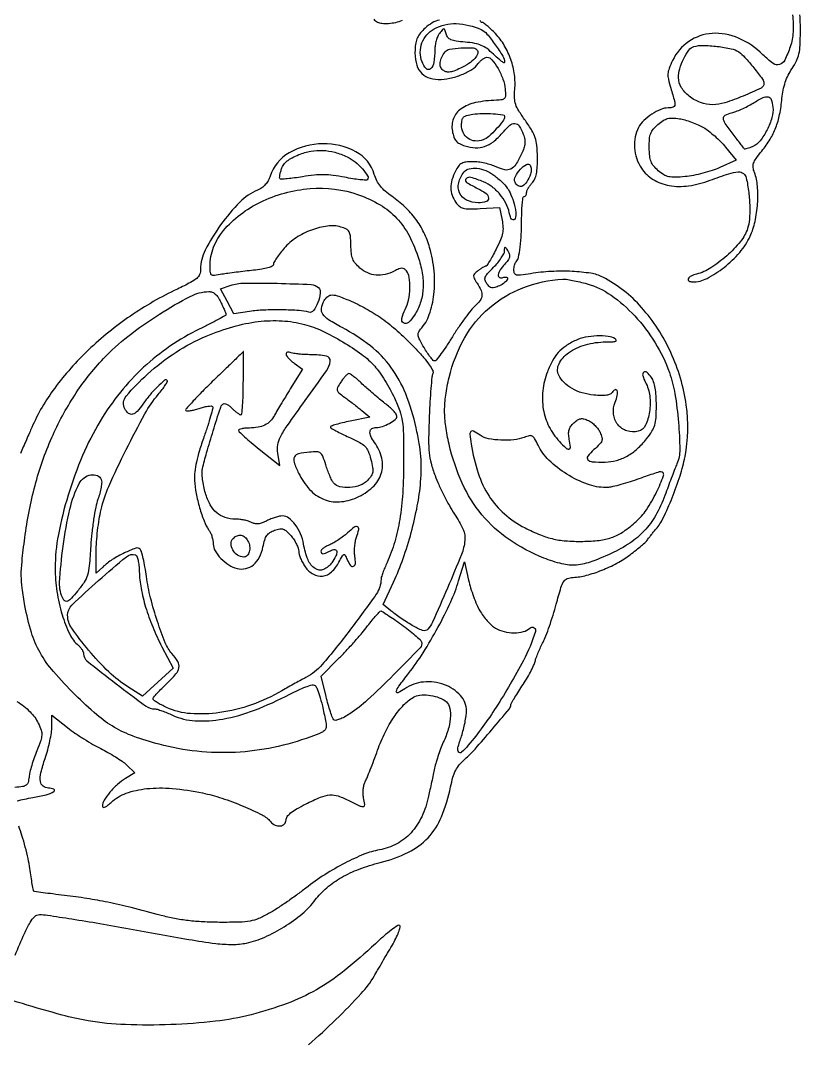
# Model space of a CAD drawing. Extents: x 0 to 820, y 0 to 850.
# Drawn here: x 539.1 to 785.5, y 300.9 to 624.6 of the extents above; entities that cross this region are included whole.
import ezdxf

# ---------------------------------------------------------------- set-up
doc = ezdxf.new("R2010")
doc.units = 0

msp = doc.modelspace()

# ---------------------------------------------------------------- linework, layer by layer
for points in [[(671.430085, 624.777638, 0.075272), (669.198249, 623.882253, 0.049929), (666.966916, 622.25, 0.034254), (665.447287, 620.68589, 0.06592), (664.504764, 619.218147, 0.065961), (663.977077, 617.556299, 0.034337), (663.744239, 615.390243, 0.059819), (664.073955, 611.3316, 0.115758), (665.427097, 608.389262, 0.133967), (667.784826, 606.623129, 0.09442), (671.055172, 606, 0.051109), (674.752709, 606.378943, 0.043261), (678.518876, 607.505794, 0.045444), (681.739009, 609.133496, 0.100572), (683.726507, 611.019922, -0.041896), (684.357848, 611.777505, -0.04203), (685.106016, 612.418352, -0.045444), (685.854434, 612.860341, -0.111111), (686.475144, 613, -0.226054), (688.063631, 612.243159, -0.040786), (689.962792, 609.467171, -0.042488), (691.537723, 606.065028, -0.067034), (692.222196, 602.926954, -0.020408), (692.304301, 600.879421, -0.16639), (692.00465, 600.005988, -0.194073), (691.257422, 599.571014, -0.029393), (689.5, 599.421245, 0.043816), (682.862999, 598.662531, 0.102554), (678.29507, 596.699987, 0.14953), (675.898185, 593.635449, 0.138969), (675.536341, 589.657976, 0.036112), (676.031032, 587.780557, 0.094133), (676.719111, 586.571932, 0.09705), (677.788511, 585.721131, 0.039965), (679.502441, 584.999194, 0.066709), (682.79698, 584.380768, 0.096), (685.727753, 584.791032, 0.087051), (688.494801, 586.317656, 0.04629), (691.311258, 589.050532, -0.031899), (693.706886, 591.512597, -0.201731), (695.322211, 592.078874, -0.245095), (696.654222, 591.27743, -0.04631), (697.944567, 588.645799, -0.042845), (698.388365, 587.088877, -0.06948), (698.461566, 585.717028, -0.061995), (698.154448, 584.270886, -0.0275), (697.415014, 582.462147, -0.029263), (695.593285, 579.139949, -0.134436), (693.990821, 577.666615, -0.174443), (692.103522, 577.418416, -0.057644), (689.418041, 578.337692, 0.035151), (687.79765, 578.974954, 0.021056), (685.798637, 579.511697, 0.021028), (683.753946, 579.879887, 0.034041), (681.991753, 580, 0.027416), (679.818265, 579.880732, 0.096625), (678.4884, 579.466017, 0.109488), (677.502846, 578.613664, 0.04062), (676.52568, 577.04966, 0.048471), (675.42677, 574.301402, 0.073299), (675.075038, 571.753483, 0.079933), (675.479738, 569.377129, 0.070818), (676.616452, 567.137204, 0.064741), (677.746438, 565.900445, 0.113113), (678.974238, 565.267607, 0.065519), (680.796853, 565.048223, 0.010991), (684.32077, 565.164698), (690.408635, 565.5), (691.227947, 561.561056, -0.036909), (691.530069, 559.273198, -0.064278), (691.394735, 557.366773, -0.051318), (690.74596, 555.282723, -0.016016), (689.36011, 552.311056, -0.007994), (688.287812, 550.273234, -0.012336), (687.290033, 548.550781, -0.006712), (686.408407, 547.154321, -0.23944), (686.086481, 546.968197, 0.106024), (685.754719, 546.878008, 0.014194), (685.117189, 546.525507, 0.015883), (684.376833, 546.055929, 0.012751), (683.610333, 545.505827, 0.032625), (682.547892, 544.586659, 0.184261), (682.242378, 543.916815, 0.144213), (682.423124, 543.119672, 0.017656), (683.360333, 541.572814, -0.040856), (684.601245, 539.292527, -0.12884), (684.877049, 537.588224, -0.139506), (684.274721, 536.049235, -0.05125), (682.664083, 534.329617, 0.046136), (681.470567, 533.081126, 0.009407), (679.613862, 530.648209, 0.009837), (677.557209, 527.72669, 0.009089), (675.560578, 524.649282, -0.007391), (673.672596, 521.717585, -0.011414), (671.946773, 519.246976, -0.005899), (670.437599, 517.238389, -0.232727), (669.953175, 517, -0.211806), (669.503989, 517.199218, -0.015987), (668.621291, 518.238855, -0.019863), (667.622976, 519.601628, -0.013704), (666.598418, 521.217379, -0.012245), (665.236388, 523.634032, -0.07558), (664.764828, 524.976233, -0.143766), (664.864538, 525.984349, -0.088077), (665.5036, 527.003978, 0.100135), (668.263263, 531.650266, 0.056549), (669.720397, 538.064594, 0.051185), (669.780023, 545.407708, 0.046737), (668.368227, 552.846093, 0.04314), (666.539873, 557.599437, 0.045423), (663.948331, 561.881797, 0.044577), (660.577506, 565.693536, 0.038763), (656.431396, 569.047201, -0.027312), (654.332006, 570.667314, -0.046279), (652.793165, 572.265619, -0.051315), (651.682989, 573.992268, -0.044474), (650.884094, 575.992525, 0.198423), (645.075237, 583.13404, 0.128964), (634.60032, 585.693792, 0.125612), (624.011934, 582.800325, 0.185937), (617.979662, 575.438376, -0.049155), (617.336652, 573.986839, -0.05365), (616.437915, 572.7344, -0.055069), (615.31693, 571.728911, -0.057165), (614.016887, 571.006995, 0.100539), (608.415716, 567.231475, 0.038334), (602.31891, 560.002777, 0.037941), (597.45791, 552.041874, 0.118636), (596, 545.983906, -0.097675), (595.678453, 544.353597, -0.119662), (594.769059, 543.100175, -0.057082), (592.851596, 541.813794, -0.008377), (588.65246, 539.732718, 0.039369), (573.815792, 531.197111, 0.040045), (560.590616, 520.484708, 0.042137), (549.904908, 508.440821, 0.058056), (542.655536, 495.939791, -0.000427), (541.936707, 494.287646, -0.000192), (540.989667, 492.118328, -0.00019), (539.987195, 489.826812, -0.000259), (539.081209, 487.760898, 0.009555)], [(650.739358, 625.050406, 0.096318), (651.899051, 624.129369, 0.102613), (653.278499, 623.740689, 0.032849), (655.419337, 623.731139, 0.077966), (659.791917, 624.694392, 0.043025)], [(782.990476, 626.398476, -0.047432), (783.19992, 621.014389, -0.068227), (782.290113, 616.338036, -0.028329), (780.55566, 612.058264, -0.214335), (778.93796, 610.676686, -0.235388), (776.934043, 611.036799, -0.033978), (773.682888, 613.820509, 0.090482), (765.951127, 619.059756, 0.120372), (757.621994, 620.536606, 0.135448), (750.254881, 617.985485, 0.130255), (745.10741, 611.986177, 0.020681), (744.021747, 609.479497, 0.076255), (743.654279, 607.797923, 0.072196), (743.797637, 606.036598, 0.017322), (744.55348, 603.195265, -0.005307), (745.741776, 599.12457, -0.100902), (745.837, 597.809533, -0.30697), (745.288174, 597.189451, -0.061998), (743.75, 596.993411, 0.099728), (741.384771, 596.509699, 0.045391), (738.589309, 595.014151, 0.044923), (736.027495, 592.977221, 0.075806), (734.352861, 590.810244, 0.081868), (733.29415, 587.847852, 0.063059), (733.108885, 584.41494, 0.061424), (733.79203, 580.951221, 0.068737), (735.284628, 577.897883, 0.1087), (738.993797, 574.356177, 0.093527), (744.050723, 572.457093, 0.079357), (750.182819, 572.369075, 0.052991), (757, 574.109148, -0.008805), (762.927335, 576.193778, -0.063871), (765.884993, 576.771829, -0.180716), (767.502314, 576.285444, -0.17994), (768.408049, 574.85677, -0.022472), (769.161987, 570.301361, -0.023109), (769.495046, 565.739027, -0.024379), (769.40587, 561.701686, -0.064347), (768.834339, 558.872767, -0.089969), (766.555773, 554.77349, -0.038818), (762.214583, 550.245796, -0.038837), (757.178709, 546.408014, -0.082097), (752.689005, 544.458081, 0.052318), (750.955823, 543.824545, 0.162415), (750.080008, 542.963309, 0.407501), (750.290147, 542.289101, 0.12432), (751.4349, 542, 0.119275), (756.000176, 543.104763, 0.048959), (761.390929, 546.580614, 0.0476), (766.332437, 551.330855, 0.068662), (769.614391, 556.418689, 0.056302), (771.17101, 561.064532, 0.035807), (771.96345, 566.719203, 0.03616), (771.937693, 572.270081, 0.071721), (770.978728, 576.555949, -0.059857), (770.577567, 578.169017, -0.114021), (770.714116, 579.491548, -0.073637), (771.483864, 580.981157, -0.014605), (773.312653, 583.371049, 0.033988), (775.927453, 587.077194, 0.045241), (777.741976, 590.776164, 0.042473), (778.937457, 594.921995, 0.025417), (779.679089, 600, -0.026682), (780.072306, 602.645598, -0.03096), (780.733426, 605.103087, -0.032336), (781.660666, 607.363019, -0.03521), (782.849363, 609.418139, 0.033642), (784.281257, 611.875923, 0.061321), (785.049808, 614.064047, 0.043784), (785.405175, 616.830041, 0.010067), (785.5, 621.539373, 0.01283), (785.373938, 626.451416, 0.04615)], [(537.426125, 329.181069, -0.005461), (540.349231, 336.014128, -0.03064), (542.17179, 339.545799, -0.063236), (543.628198, 341.407026, -0.197643), (545.069709, 342, -0.036885), (547.619724, 341.81163, -0.002177), (555.290713, 340.637931, -0.003389), (564.167576, 339.178417, -0.002898), (573.5, 337.523231, 0.001615), (592.232995, 334.151172, 0.013419), (600.770278, 332.878066, 0.030276), (606.103566, 332.554142, 0.05125), (610.55136, 333.010662, 0.054364), (616.27198, 334.864047, 0.034592), (622.450078, 338.168009, 0.03462), (628.104462, 342.285989, 0.055065), (632.232692, 346.611123, -0.053314), (635.904457, 350.485013, -0.045658), (640.4993, 353.726614, -0.040879), (646.096625, 356.371534, -0.028413), (652.774468, 358.458545, 0.051983), (661.63651, 361.693168, 0.092322), (667.859843, 366.307075, 0.089825), (672.112005, 372.947767, 0.047066), (674.986599, 382.363486, -0.021097), (675.744084, 385.400422, -0.047102), (676.627811, 387.608125, -0.054663), (677.814506, 389.403272, -0.039255), (679.49254, 391.127594, 0.030804), (682.711812, 394.325835, 0.006217), (687.999916, 400.420556, 0.002113), (693.554759, 407.042393, 0.175203), (694, 408.274035, -0.132728), (694.100976, 408.647722, -0.003095), (695.037374, 410.231287, -0.006648), (696.178181, 412.077461, -0.004434), (697.531485, 414.162716, 0.011955), (698.929496, 416.389503, 0.012187), (700.210183, 418.666548, 0.012029), (701.22565, 420.696154, 0.048438), (701.691349, 422, -0.025465), (702.062474, 423.211885, -0.010095), (702.689494, 424.836784, -0.00996), (703.438278, 426.567224, -0.012317), (704.206883, 428.146498, 0.027702), (705.083311, 430.097637, 0.008243), (706.205005, 433.167643, 0.008241), (707.353333, 436.664003, 0.008814), (708.358952, 440.119145, -0.005782), (709.857198, 445.385702, -0.06806), (710.732846, 447.322361, -0.165512), (711.839647, 448.221424, -0.076122), (713.6819, 448.59909, 0.051781), (717.886648, 449.250581, 0.030239), (722.7363, 450.845056, 0.029527), (727.553407, 453.096076, 0.037507), (731.681771, 455.748998, 0.006809), (733.57533, 457.217869, 0.008671), (735.279224, 458.626215, 0.007019), (736.664325, 459.846192, 0.069005), (737.162395, 460.441293, -0.022349), (737.54613, 460.997688, -0.0055), (738.226714, 461.875597, -0.005619), (739.029436, 462.864823, -0.005593), (739.855435, 463.837334, 0.067146), (742.172089, 467.363984, 0.016463), (744.972674, 473.734291, 0.017613), (747.491009, 480.718774, 0.029592), (749.0431, 486.755373, 0.084091), (749.447135, 503.104432, 0.071759), (744.57159, 519.662938, 0.073059), (735.337947, 533.896331, 0.093746), (723.054096, 543.47938, 0.080692), (719.276193, 544.708439, 0.026194), (713.414325, 545.303205, 0.025459), (706.755263, 545.288792, 0.026841), (700.25, 544.591776, -0.007504), (697.075059, 544.126861, -0.085016), (695.810677, 544.176491, -0.243016), (695.215598, 544.663293, -0.102446), (695, 545.704503, -0.030513), (695.048852, 546.504276, -0.031334), (695.194675, 547.284956, -0.032999), (695.407428, 547.941697, -0.101885), (695.662724, 548.329391, 0.146049), (696.402464, 549.698567, 0.019621), (696.949663, 552.963267, 0.019901), (697.318855, 557.194512, 0.011856), (697.437806, 562.25, -0.010869), (697.49359, 564.83797, -0.017958), (697.66655, 567.017187, -0.012234), (697.908174, 568.737012, -0.366942), (698.218274, 569, 0.148037), (698.516388, 569.090242, 0.098918), (698.770368, 569.344057, 0.082479), (698.941606, 569.723484, 0.06493), (699, 570.171259, -0.099084), (699.116082, 570.75128, -0.029547), (699.514063, 571.566561, -0.028364), (700.080232, 572.450034, -0.027227), (700.75, 573.276476, 0.07959), (701.571431, 574.539426, 0.054087), (702.095143, 576.17577, 0.038507), (702.372344, 578.387101, 0.014772), (702.428728, 581.48701, 0.018721), (702.248953, 585.168592, 0.058755), (701.749147, 587.58935, 0.057835), (700.695453, 589.847877, 0.017732), (698.605573, 592.985936, -0.014865), (696.529734, 596.064501, -0.059627), (695.554993, 598.111455, -0.073637), (695.195259, 600.107627, -0.030555), (695.277134, 602.854142, 0.057728), (695.163784, 607.492113, 0.048532), (694.010147, 612.273528, 0.048491), (691.954984, 616.747097, 0.05737), (689.168756, 620.472421, 0.012783), (687.825813, 621.823592, 0.017529), (686.546181, 622.963774, 0.014342), (685.442162, 623.827879, 0.160204), (684.918756, 624, -0.225131), (684.566979, 624.166849, -0.075543), (684.269885, 624.669014, -0.057477)], [(538.05625, 377.954618, -0.015138), (540.316509, 378.495461, -0.009374), (543, 379, 0.019787), (547.194151, 379.87935, 0.074378), (549.668657, 380.910185, 0.596882), (549.633978, 381.622433, 0.111938), (547.968615, 382, -0.167673), (546.226981, 382.600943, -0.200186), (545.383691, 384.104523, -0.090191), (545.559726, 386.855424, -0.02049), (546.878138, 391.359255, 0.015547), (547.69046, 394.03584, 0.013542), (548.376703, 396.883416, 0.013741), (548.856843, 399.493538, 0.038629), (549, 401.343749), (549, 405.046507), (553.991474, 401.100973, 0.01622), (556.298927, 399.395653, 0.009922), (559.122762, 397.528669, 0.009942), (561.995896, 395.789005, 0.01739), (564.450381, 394.480475, -0.014902), (566.739909, 393.274469, -0.01244), (569.098131, 391.862492, -0.012627), (571.191615, 390.461917, -0.033145), (572.594838, 389.324527), (575.271862, 386.843544), (572.297234, 385.034565, 0.046638), (569.762791, 383.149179, 0.035171), (567.350781, 380.650178, 0.034514), (565.517843, 378.127649, 0.140762), (565, 376.324672, 0.272205), (565.222916, 375.945547, 0.230065), (565.694055, 375.919385, 0.070956), (566.531364, 376.419546, 0.017272), (567.75, 377.476955, -0.102276), (572.477732, 380.345577, -0.059836), (578.964358, 381.809784, -0.048177), (587.049484, 381.859891, -0.02841), (596.612283, 380.445056, -0.029389), (602.678871, 378.815277, -0.019457), (609.431553, 376.272619, -0.016776), (615.441551, 373.49753, -0.103352), (618.09327, 371.387616, 0.112589), (619.525888, 370.289833, 0.135336), (621.195939, 370.01935, 0.174673), (622.48337, 370.648137, 0.195072), (623, 371.92195, -0.162853), (623.353166, 372.977506, -0.060876), (624.451614, 374.11635, -0.040163), (626.318745, 375.398024, -0.014469), (629.159722, 376.92195, -0.016806), (633.935113, 379.110908, -0.079783), (636.848451, 379.814485, -0.101578), (639.484961, 379.483925, -0.036154), (643, 378, 0.006687), (646.413844, 376.315537, 0.16411), (647.447385, 376.191252, 0.386204), (647.86889, 376.771745, 0.026788), (647.512882, 378.941348, -0.043949), (647.347734, 380.220852, -0.033563), (647.385271, 381.632757, -0.034414), (647.602924, 382.960504, -0.06512), (647.985651, 383.973188, 0.024975), (648.580224, 385.231381, 0.003924), (649.606291, 387.77322, 0.004352), (650.767196, 390.792112, 0.003787), (651.931648, 393.973884, -0.027488), (654.301544, 399.607071, -0.035375), (657.110999, 404.469717, -0.039983), (660.154946, 408.276136, -0.076452), (663.230785, 410.68168, -0.098638), (665.310181, 411.358031, -0.055689), (667.971599, 411.375507, -0.052774), (670.756516, 410.781493, -0.060737), (673.217177, 409.632298, -0.184254), (674.547981, 407.874891, -0.077206), (674.937824, 404.883707, -0.060159), (674.387115, 401.103882, -0.040607), (672.907552, 397, 0.015023), (672.055199, 394.967859, 0.009764), (671.187737, 392.573437, 0.00982), (670.431952, 390.201053, 0.018365), (669.929514, 388.25, 0.0003), (669.502516, 386.292016, 0.000166), (668.983226, 383.900116, 0.000165), (668.458606, 381.475915, 0.000266), (668.013384, 379.409968, -0.055146), (665.850629, 372.925086, -0.077338), (662.477966, 367.849099, -0.084252), (657.975969, 364.341595, -0.080594), (652.5, 362.448059, 0.052857), (647.621976, 361.057528, 0.024069), (641.591373, 358.281252, 0.022758), (635.223177, 354.592014, 0.022934), (629.233612, 350.348076, -0.008603), (626.289593, 348.132705, -0.006653), (623.009249, 345.817541, -0.006732), (619.887941, 343.737506, -0.016021), (617.5, 342.298586, -0.026849), (614.298212, 340.725851, -0.056849), (611.65257, 339.938303, -0.038237), (608.300656, 339.604324, -0.006816), (602, 339.546095, -0.011511), (596.711764, 339.691083, -0.016952), (592.082142, 340.082432, -0.018335), (587.782691, 340.753781, -0.01779), (583.5, 341.743624, 0.004608), (574.019295, 344.199808, 0.009993), (566.683065, 345.873475, 0.011742), (560.081696, 347.080395, 0.009713), (553, 348.063374, -0.001804), (549.341771, 348.512307, -0.002893), (546.224043, 348.92468, -0.000567), (543.483685, 349.306451, -0.154788), (543.273337, 349.407205, -0.162398), (543.165016, 349.607874, -0.001076), (542.822003, 351.596113, -0.004103), (542.451601, 353.884348, -0.002592), (542.055176, 356.559997, 0.018079), (541.492945, 359.684069, 0.010819), (540.611203, 363.35301, 0.010826), (539.573925, 366.971954, 0.018455), (538.531839, 369.939614, -0.003543)], [(537.981634, 409.404355, -0.051798), (542.134939, 406.090679, -0.087447), (544.713858, 402.473857, -0.028244), (545.615244, 400.271595, -0.096965), (545.827893, 398.748295, -0.071817), (545.481806, 397.023395, -0.011074), (544.236924, 393.751345, 0.013069), (543.398458, 391.520786, 0.011628), (542.642228, 389.161332, 0.011755), (542.061356, 387.007308, 0.034877), (541.802352, 385.5, -0.041358), (541.48462, 383.784275, -0.168764), (540.89459, 382.922129, -0.123508), (539.781333, 382.463887, -0.018011), (537.330473, 382.196434, -0.033761)], [(630.081477, 300.842369, 0.014109), (638.754864, 308.818915, 0.013139), (646.731134, 316.999825, 0.054893), (650.815225, 322.522199, -0.0002), (651.937861, 324.449233, -0.000086), (653.436092, 327.017602, -0.000085), (655.031985, 329.751237, -0.000113), (656.486158, 332.239849, 0.015666), (657.704511, 334.482195, 0.025464), (658.579137, 336.464807, 0.023023), (659.100581, 338.046185, 0.334082), (658.898923, 338.562469, 0.296875), (658.264512, 338.547495, 0.011343), (656.256623, 337.103533, 0.017105), (653.874937, 335.176168, 0.010834), (651.22799, 332.77752, -0.02112), (641.394519, 324.228092, -0.03851), (632.598253, 318.256019, -0.040534), (623.307364, 313.899735, -0.026418), (612, 310.344962, -0.034845), (600.689234, 308.262092, -0.018775), (586.548623, 307.200955, -0.018751), (572.260727, 307.20298, -0.032526), (560.460364, 308.418775, -0.024894), (552.215069, 310.240741, -0.007198), (539.6855, 313.866065, -0.003262), (526.802506, 317.88755, -0.119642)]]:
    msp.add_lwpolyline(points, format="xyb")
for points in [[(684.629016, 621.759263, -0.1114), (686.473803, 620.358557, -0.020547), (689.102998, 616.959738, -0.019333), (691.448119, 613.369851, -0.135826), (692, 611.375763, -0.58419), (691.804729, 611.265671, -0.024506), (690.981301, 611.820657, -0.02119), (689.863404, 612.732887, -0.010743), (688.532087, 613.9689, 0.029512), (686.492202, 615.724978, 0.061972), (684.688193, 616.777085, 0.057735), (682.599988, 617.397617, 0.022696), (679.618204, 617.781755, -0.013945), (676.704424, 618.105417, -0.066437), (675.093617, 618.553292, -0.120215), (674.14694, 619.262788, -0.103639), (673.569682, 620.366689, 0.012215), (673.148549, 621.729512, 0.296996), (672.851363, 621.964603, 0.248292), (672.474675, 621.807613, 0.009151), (671.483566, 620.55887, 0.062094), (670.914333, 619.584107, 0.031256), (670.435797, 618.239992, 0.030467), (670.108879, 616.768547, 0.039448), (670, 615.390658, -0.036552), (669.707038, 611.388598, -0.16854), (668.649621, 609.357921, -0.419526), (667.304632, 609.40863, -0.094112), (665.968278, 611.583436, -0.18123), (665.940034, 617.525046, -0.181388), (669.823854, 622.01909, -0.136271), (676.786109, 623.63721, -0.096551)], [(683.29815, 615.368517, -0.288319), (683.562375, 614.208659, -0.098373), (682.644707, 612.655084, -0.06447), (680.712414, 610.986211, -0.040017), (678.083737, 609.53776, -0.016311), (675.957597, 608.661277, -0.062244), (674.565235, 608.329282, -0.101924), (673.517106, 608.427467, -0.099369), (672.582417, 608.9316, -0.135501), (671.835055, 610.003853, -0.115074), (671.682794, 611.37981, -0.087333), (672.170523, 612.995611, -0.047827), (673.277679, 614.75, -0.190993), (674.671525, 615.575721, -0.023937), (678.229009, 615.966872, -0.023971), (681.807745, 616.015954, -0.190034)], [(766.008752, 614.706423, -0.057612), (767.96205, 612.972022, -0.013563), (770.788353, 609.633263, -0.009044), (773.491074, 606.131044, -0.151485), (773.97218, 604.764395, -0.29787), (773.076715, 603.274596, -0.013876), (767.447044, 600.741325, -0.021449), (761.635936, 598.605601, -0.077482), (757.751378, 598, -0.089246), (753.917222, 598.689863, -0.079005), (750.380146, 600.685693, -0.085637), (747.872025, 603.496617, -0.140329), (747, 606.5425, -0.071427), (747.408412, 609.386847, -0.04292), (748.647236, 612.571249, -0.042307), (750.270897, 615.27157, -0.164986), (751.837107, 616.384611, -0.079856), (754.711259, 616.764589, -0.022489), (759.235699, 616.434171, -0.021386), (763.668112, 615.715977, -0.102257)], [(776.80787, 597.246584, -0.095097), (776.508845, 593.955737, -0.047941), (774.972464, 590.064589, -0.048132), (772.77878, 586.627392, -0.120334), (770.455046, 584.797564, -0.016704), (769.492349, 584.397196, -0.026344), (768.639962, 584.125991, -0.024244), (767.962611, 583.983822, -0.302086), (767.735416, 584.087559, 0.022823), (767.537006, 584.376728, 0.00061), (766.602879, 585.610058, 0.001273), (765.499548, 587.055448, 0.000871), (764.239643, 588.691362, -0.013114), (761.760582, 592.078702, -0.135325), (761.194112, 593.697853, -0.298751), (761.773744, 594.726621, -0.065313), (763.782387, 595.452204, 0.037369), (765.124772, 595.854115, 0.014584), (766.912935, 596.59915, 0.014341), (768.80937, 597.521375, 0.017297), (770.532387, 598.498539, -0.02089), (773.70084, 600.265486, -0.167504), (775.332092, 600.487072, -0.270938), (776.308785, 599.619871, -0.054185)], [(692, 594.294964, -0.163686), (691.50654, 592.828012, -0.022829), (689.426357, 590.331283, -0.026133), (687.069176, 588.007543, -0.090919), (685.247482, 586.903993, -0.111369), (682.738482, 586.546589, -0.132876), (680.496406, 587.351144, -0.13337), (678.971394, 589.173185, -0.112596), (678.452002, 591.640696, -0.043669), (678.616543, 593.216071, -0.156517), (679.09728, 594.092168, -0.128891), (680.060562, 594.620977, -0.025796), (682, 595.002223, -0.031394), (685.004702, 595.242365, -0.021902), (688.405001, 595.151177, -0.013125), (691.509838, 594.849511, -0.3786)], [(754.850277, 590.826123, -0.033284), (756.489358, 589.72296, -0.0166), (758.415998, 588.12589, -0.016401), (760.309451, 586.332965, -0.023191), (761.863759, 584.608295), (765.227518, 580.508639), (760.034754, 578.152328, -0.026404), (757.631921, 577.211535, -0.015716), (754.685798, 576.335704, -0.015709), (751.686164, 575.645639, -0.026073), (749.11751, 575.276939, -0.014622), (745.844066, 575.076393, -0.0623), (743.896925, 575.257003, -0.083672), (742.348965, 575.882264, -0.039902), (740.609589, 577.152077, -0.041196), (739.168613, 578.614281, -0.080655), (738.337506, 580.017336, -0.067665), (737.910513, 581.772109, -0.022117), (737.752221, 584.436411, -0.021019), (737.825687, 587.165215, -0.072931), (738.200607, 588.88578, -0.087036), (739.013428, 590.26107, -0.038271), (740.511463, 591.763519, -0.03313), (742.159183, 593.000929, -0.079284), (743.551257, 593.622018, -0.076244), (745.101017, 593.791967, -0.028907), (747.272592, 593.572401, -0.030039), (749.040814, 593.179546, -0.017254), (751.118821, 592.506588, -0.017195), (753.167499, 591.683377, -0.027355)], [(642.299727, 581.528011, -0.058098), (644.818057, 579.952196, -0.044225), (647.17075, 577.699958, -0.045198), (648.776885, 575.490066, -0.343516), (648.628395, 574.295062, -0.219217), (648.181967, 574.130182, -0.007803), (646.313866, 574.305209, -0.013127), (644.063738, 574.611473, -0.00867), (641.495381, 575.075841, 0.016712), (637.896136, 575.666992, 0.02914), (634.880539, 575.881779, 0.029077), (631.855937, 575.744687, 0.016555), (628.228005, 575.246232, -0.007452), (625.639576, 574.842466, -0.01139), (623.383035, 574.577105, -0.006076), (621.496084, 574.421785, -0.217164), (621.094937, 574.57173, -0.211071), (620.96588, 574.905099, -0.026235), (621.044661, 575.697228, -0.027281), (621.249264, 576.675697, -0.019375), (621.579989, 577.747012, -0.073286), (622.281075, 579.079063, -0.062839), (623.369315, 580.232541, -0.05122), (624.918036, 581.261951, -0.027114), (627.016168, 582.224366, -0.04937), (630.823802, 583.307698, -0.056074), (634.608066, 583.559724, -0.054954), (638.417385, 582.963224, -0.044514)], [(688.615141, 575.773488, -0.021467), (691.24655, 573.556047, -0.053622), (692.902873, 571.669465, -0.05734), (694.056467, 569.551809, -0.027614), (695.056573, 566.622796, -0.020968), (695.464808, 564.894016, -0.041463), (695.615389, 563.493193, -0.054685), (695.524925, 562.432177, -0.148855), (695.17396, 561.77396, -0.218737), (694.717094, 561.604749, -0.209651), (694.279858, 561.837571, -0.087958), (693.879071, 562.584076, -0.025268), (693.532022, 563.854203, 0.064363), (692.447153, 566.875337, 0.055849), (690.587928, 569.683102, 0.0558), (688.151462, 572.012072, 0.063982), (685.364218, 573.62118, 0.02553), (681.425296, 575.035518, 0.289589), (679.900867, 574.613493, 0.466894), (680.060308, 573.454114, 0.029368), (683.5, 571.567024, -0.046829), (686.171279, 569.977904, -0.23062), (686.969023, 568.472287, -0.341506), (686.171682, 567.365404, -0.072217), (683.654988, 567, -0.113919), (680.044478, 567.833426, -0.174822), (677.831094, 570.111799, -0.169851), (677.545886, 573.333634, -0.107049), (679.244834, 576.75, -0.169555), (680.861098, 577.763569, -0.082193), (683.327123, 577.91215, -0.070699), (686.101519, 577.218484, -0.067889)], [(700.252245, 576.090684, -0.0524), (699.080378, 573.631684, -0.136848), (697.659563, 572.309748, -0.260537), (696.346632, 572.352283, -0.167095), (695.342101, 573.550881, -0.216294), (695.446255, 575.295863, -0.06133), (697.038429, 577.582929, -0.075786), (698.925318, 579.136636, -0.409536), (700.091848, 578.851386, -0.078711), (700.327937, 578.287453, -0.045367), (700.437248, 577.557797, -0.043981), (700.414181, 576.785749, -0.055618)], [(645.907848, 569.532513, -0.049131), (652.73025, 566.342561, -0.070733), (657.919434, 562.17381, -0.068415), (661.858067, 556.611852, -0.042699), (664.929806, 549.227457, -0.041016), (666.088395, 544.208561, -0.054862), (666.253075, 539.54142, -0.060037), (665.417968, 535.297043, -0.066557), (663.611674, 531.530092, -0.058008), (661.65318, 529.185564, -0.336545), (660.150508, 529.020043, -0.33105), (659.567461, 530.431068, -0.057489), (660.65537, 533.300452, 0.069416), (661.70151, 536.270687, 0.042751), (662.125972, 539.958928, 0.042763), (661.931314, 543.41016, 0.138605), (661.010481, 545.487371, 0.075576), (660.309739, 546.110962, 0.149585), (659.601066, 546.314265, 0.095827), (658.684162, 546.120113, 0.020284), (657.198812, 545.420301, -0.061096), (654.277514, 544.324657, -0.081606), (651.45769, 544.115818, -0.084546), (648.795231, 544.817294, -0.071134), (646.334163, 546.388989, -0.041477), (644.903556, 547.842303, -0.079406), (644.069472, 549.246029, -0.067102), (643.634554, 550.99552, -0.022719), (643.465798, 553.619515, 0.014619), (643.325272, 556.543146, 0.108167), (642.925107, 557.870745, 0.156426), (642.066108, 558.674528, 0.040664), (640.273189, 559.350583, 0.103608), (636.078724, 559.656566, 0.056329), (631.046357, 558.391958, 0.054356), (626.178127, 555.935325, 0.071849), (622.44629, 552.666217, 0.01333), (621.126507, 551.038452, 0.017374), (620.012348, 549.477431, 0.015082), (619.18007, 548.135001, 0.131963), (619, 547.464606, -0.296079), (618.660027, 546.940811, -0.034743), (617.287747, 546.440021, -0.030278), (615.307896, 545.997457, -0.014933), (612.75, 545.6643, 0.003741), (610.082328, 545.377399, 0.003061), (607.234375, 545.031862, 0.003092), (604.618816, 544.681813, 0.008135), (602.75, 544.388853, -0.01329), (600.345545, 544.037277, -0.179105), (599.494981, 544.241678, -0.226583), (599.088066, 544.928491, -0.022309), (599, 546.901276, -0.179339), (603.198547, 558.230407, -0.103231), (614.883882, 567.210882, -0.091622), (630.574735, 571.499192, -0.106206)], [(692.096214, 547.602415, 0.043631), (690.65333, 545.769844, 0.110472), (690.059863, 544.191851, 0.319509), (690.461998, 543.41723, 0.213103), (691.5, 543.361626, -0.137525), (692.64742, 543.46873, -0.48145), (692.949173, 542.907253, -0.129733), (692.059582, 541.76641, -0.055799), (690.390453, 540.768133, -0.027144), (688.929193, 540.19589, -0.119481), (688.013359, 540.121413, -0.147579), (687.270618, 540.479955, -0.049201), (686.457102, 541.389554, -0.085061), (685.90196, 542.505379, -0.170224), (685.945984, 543.477219, -0.087954), (686.666432, 544.631625, -0.013001), (688.566649, 546.633315, 0.022463), (689.883145, 548.073729, 0.025876), (691.000386, 549.562391, 0.026265), (691.803544, 550.903593, 0.117875), (692.030409, 551.783333, -0.011097), (692.070882, 552.797049, -0.427087), (692.22731, 552.929189, -0.232854), (692.461166, 552.781462, -0.0058), (693.126623, 551.666866, -0.069122), (693.54397, 550.647544, -0.125369), (693.545, 549.752204, -0.096584), (693.100192, 548.80947, -0.030199)], [(633.218781, 540.181219, -0.231841), (633.823955, 538.413064, -0.062453), (633.06747, 535.457977, -0.066123), (631.652977, 532.913758, -0.315177), (630.15967, 532.417749, 0.057415), (627.116683, 532.956563, 0.011813), (621.661152, 533.158085, 0.013161), (615.947006, 533.083662, 0.027169), (611.5, 532.665894), (606.5, 531.92048), (604.39028, 535.855811), (602.28056, 539.791143), (605.39028, 540.863789, -0.080758), (609.780627, 541.621889, -0.008587), (620.182668, 541.545433, -0.005182), (630.979711, 541.168597, -0.187178)], [(718.108842, 541.389424, -0.085772), (725.676004, 537.783617, -0.051759), (733.169743, 531.221318, -0.04895), (739.621019, 522.740722, -0.053036), (744.100011, 513.385673, -0.04374), (745.85846, 506.587846, -0.020756), (746.980019, 497.603986, -0.01818), (747.379479, 488.989143, -0.102712), (746.494096, 484.5, 0.007175), (745.859128, 482.933426, 0.002199), (744.94456, 480.549613, 0.0022), (743.944178, 477.871904, 0.002408), (742.997407, 475.264641, -0.037696), (740.153079, 468.875894, -0.056516), (736.673378, 463.866662, -0.058351), (732.251424, 459.87595, -0.043599), (726.582878, 456.551075, -0.021196), (719.624896, 453.601559, -0.068843), (714.7466, 452.505104, -0.080501), (710.180321, 452.857568, -0.036442), (704.451397, 454.696128, -0.054625), (693.441103, 460.604808, -0.068937), (684.906835, 468.386966, -0.067381), (678.672238, 478.348009, -0.049239), (674.483942, 490.725472, -0.022046), (673.433937, 496.373685, -0.035226), (673.094249, 501.267848, -0.035317), (673.445206, 506.15216, -0.022305), (674.507643, 511.769157, -0.070569), (679.352687, 524.170736, -0.086174), (687.224655, 533.800996, -0.087447), (697.779869, 540.115926, -0.075162), (710.434396, 542.874833, -0.053754), (711.525917, 542.828101, -0.01025), (713.486703, 542.490126, -0.010825), (715.769409, 541.996807, -0.009766)], [(602.386059, 535.598871, -0.005422), (603.00433, 534.258629, -0.007571), (603.525905, 533.046129, -0.004881), (603.936673, 532.021666, -0.093161), (604, 531.684739, -0.270273), (603.830588, 531.394224, -0.00249), (601.568745, 530.129188, -0.007504), (598.896269, 528.703848, -0.004675), (595.723386, 527.109636, 0.035391), (586.330023, 521.643596, 0.037346), (577.979491, 514.99492, 0.037018), (570.647912, 507.120554, 0.033577), (564.292555, 498, 0.034543), (558.727286, 487.10882, 0.026629), (554.15002, 474.573038, 0.027197), (551.067401, 462.109702, 0.047158), (550.068823, 451.5, 0.037193), (550.621963, 444.114338, 0.0359), (552.263897, 436.801842, 0.037882), (554.639424, 430.647508, 0.10892), (557.434063, 427.054723, -0.043437), (558.033227, 426.462533, -0.039924), (558.540006, 425.759568, -0.042341), (558.888792, 425.055923, -0.094166), (559, 424.470674, 0.226843), (560.074755, 422.223629, 0.005561), (569.313505, 414.943131, 0.0069), (578.576922, 408.010261, 0.158479), (581.68424, 407, -0.07787), (582.340429, 406.897182, -0.009231), (583.739761, 406.418951, -0.01085), (585.391273, 405.779395, -0.008702), (587.140796, 405.021962, 0.093593), (594.312078, 403.272078, 0.057626), (603.010522, 403.815842, 0.047397), (613.032463, 406.614123, 0.029214), (624.193288, 411.670916, -0.012863), (626.832525, 412.972288, -0.018833), (629.222849, 413.968041, -0.014565), (631.206155, 414.642778, -0.216378), (631.916113, 414.551845, -0.157296), (632.681185, 413.653023, -0.021392), (633.540073, 411.302821, -0.01902), (634.465467, 407.953408, -0.007788), (635.476666, 403.343864, -0.043213), (635.699155, 401.400717, -0.193748), (635.308734, 400.347931, -0.109701), (634.148039, 399.529092, -0.009809), (630.808839, 398.209901, -0.038105), (619.065948, 394.827439, -0.038627), (606.999289, 393.285901, -0.038711), (594.864056, 393.620125, -0.038633), (582.917004, 395.820608, -0.021702), (574.736434, 398.375992, -0.046601), (568.761271, 401.183871, -0.044225), (563.220684, 405.146264, -0.017785), (556.370135, 411.461808, -0.019811), (549.50082, 418.823306, -0.049652), (545.285081, 424.829678, -0.054509), (542.560915, 431.204372, -0.028306), (540.515384, 439.623496, -0.011945), (539.627329, 445.202338, -0.032744), (539.354378, 449.180529, -0.026783), (539.576876, 453.581441, -0.00593), (540.45017, 461.080727, -0.032967), (543.698699, 477.641564, -0.038512), (548.989618, 492.762392, -0.040546), (556.237184, 506.200033, -0.045494), (565.319568, 517.744381, -0.037654), (573.061249, 524.784819, -0.024021), (583.007546, 531.806133, -0.021639), (592.715567, 537.408308, -0.113776), (598.636059, 538.942394, -0.101327), (599.690057, 538.756036, -0.088024), (600.646279, 538.166395, -0.067479), (601.533689, 537.129528, -0.032528)], [(643.622882, 535.857589, -0.026633), (648.966307, 533.1624, -0.02828), (653.882675, 529.962705, -0.026312), (658.698963, 526.01904, -0.018027), (663.749046, 521.075159, -0.010941), (666.458627, 518.096281, -0.027344), (668.26484, 515.776365, -0.034061), (669.322114, 514.007617, -0.222449), (669.355277, 513, 0.077164), (669.081747, 511.932539, 0.003894), (668.761155, 508.341318, 0.006165), (668.464939, 504.050083, 0.004419), (668.235412, 499.247041, 0.005929), (668.041096, 492.066792, 0.028365), (668.211143, 487.973243, 0.041034), (668.813809, 484.666071, 0.022635), (670.058545, 480.747041, 0.018869), (671.220182, 477.925315, 0.010611), (672.830388, 474.587553, 0.010578), (674.60138, 471.282126, 0.016989), (676.264565, 468.551011, -0.038611), (678.910993, 463.750042, -0.131631), (679.491669, 460.259439, -0.071219), (678.416582, 455.849262, -0.006258), (673.995373, 445.209391, -0.002297), (669.293737, 434.41943, -0.085186), (667.817949, 432.19365, -0.303143), (666.149601, 431.808876, -0.044701), (662.871077, 433.398043, -0.008316), (661.022558, 434.55009, -0.006788), (659.082555, 435.842105, -0.006867), (657.329314, 437.080155, -0.017828), (656.112087, 438.03312), (653.724174, 440.043935), (656.980492, 447.108607, 0.023579), (659.984717, 454.527557, 0.018512), (662.554367, 462.817263, 0.018683), (664.474864, 471.161957, 0.026157), (665.516087, 478.740017, 0.017221), (665.729807, 483.02772, 0.024465), (665.601775, 486.841834, 0.022303), (665.085908, 490.879529, 0.011374), (664.097795, 495.89768, 0.040423), (660.803547, 506.62422, 0.064302), (656.146677, 515.004656, 0.066317), (649.630886, 521.750353, 0.04614), (640.75, 527.544466, -0.017722), (636.461808, 530.007158, -0.10622), (634.621389, 531.786023, -0.189949), (634.215858, 533.640115, -0.083015), (635.035184, 536.065741, -0.105072), (636.171223, 537.412382, -0.172913), (637.570988, 537.873466, -0.084226), (639.690457, 537.460818, -0.013391)], [(628.821008, 528.559912, -0.045277), (634.416003, 526.513518, -0.024098), (640.929389, 523.045056, -0.024048), (646.969001, 519.039641, -0.054199), (651.01278, 515.332664, -0.028293), (652.478059, 513.460042, -0.01283), (654.189108, 510.858275, -0.012657), (655.858328, 508.014338, -0.016942), (657.217124, 505.349712, -0.022445), (658.908458, 501.267676, -0.050739), (659.723946, 498.027107, -0.031643), (660.065252, 493.867761, -0.00451), (660.147395, 485.302345, -0.014913), (659.853281, 475.251554, -0.025698), (658.930709, 466.93373, -0.030108), (657.318404, 459.792326, -0.036321), (654.929589, 453.345439, 0.008693), (654.190706, 451.645774, 0.010853), (653.566817, 450.04195, 0.009217), (653.100105, 448.683159, 0.078264), (653, 448.047537, -0.153545), (651.513635, 443.321488, -0.010628), (643.175465, 431.901683, -0.013083), (634.404554, 421.013113, -0.098615), (629.248176, 416.928435, 0.005904), (627.863497, 416.198457, 0.002037), (625.879007, 415.111651, 0.002023), (623.70083, 413.895677, 0.002346), (621.637806, 412.720227, -0.045346), (612.065625, 408.307516, -0.049425), (602.125673, 405.848061, -0.05407), (592.843431, 405.516025, -0.08889), (585.25, 407.45165, -0.014541), (583.621603, 408.250314, -0.021536), (582.248438, 409.051434, -0.01775), (581.20349, 409.776636, -0.236414), (581, 410.182951, -0.175252), (581.173492, 410.66273, -0.008518), (582.296454, 411.966588, -0.013), (583.722472, 413.484998, -0.008935), (585.413461, 415.134234, 0.02575), (588.215471, 418.057182, 0.138176), (589.14217, 420.03498, 0.174717), (588.788807, 421.95094, 0.047154), (586.959133, 424.5, -0.082622), (584.843945, 427.93506, -0.016945), (582.371394, 434.642433, -0.018602), (580.198966, 442.138224, -0.027093), (578.894964, 448.892407, 0.009819), (578.424855, 451.877854, 0.013285), (577.875788, 454.553599, 0.01026), (577.318452, 456.741056, 0.126269), (576.893288, 457.481547, 0.293921), (575.495029, 457.80399, 0.02468), (571.907633, 456.310679, 0.031001), (568.107623, 454.206108, 0.045597), (565.091514, 451.870631), (563, 449.92209), (563.014781, 456.711045, -0.017668), (563.130008, 459.781588, -0.010598), (563.472704, 463.415119, -0.010607), (563.967662, 467.020121, -0.018139), (564.552911, 470, -0.046542), (567.010366, 477.336308, -0.011162), (572.469166, 488.97485, -0.01093), (578.422001, 500.3329, -0.050551), (582.638797, 506.422815, 0.01277), (583.886695, 507.962516, 0.020687), (584.857735, 509.339531, 0.015844), (585.54089, 510.476272, 0.335515), (585.489908, 510.843425, 0.387448), (584.6448, 510.882429, 0.019322), (582.399201, 508.865518, 0.025643), (579.957756, 506.239984, 0.025021), (577.776553, 503.357464, -0.034193), (575.980617, 501.072354, -0.144747), (574.511437, 500.173943, -0.239865), (573.238287, 500.444634, -0.1001), (572.087786, 501.835971, -0.306434), (572.509382, 505.902646, -0.035443), (579.22583, 512.845054, -0.037865), (588.254185, 519.785556, -0.04517), (597.727271, 524.831298, -0.029778), (606.234443, 527.836758, -0.0402), (614.229908, 529.455043, -0.044054), (621.746515, 529.690354, -0.050892)], [(714.5, 523.513814, 0.038596), (711.343637, 521.723567, 0.061654), (709.008155, 519.690636, 0.059308), (707.179365, 517.090226, 0.03288), (705.564539, 513.557104, 0.062022), (704.111735, 507.596784, 0.07154), (704.273259, 501.753696, 0.07352), (706.056326, 496.323106, 0.070965), (709.349908, 491.567451, 0.014529), (711.459109, 489.42023, 0.252648), (712.372474, 489.167119, 0.376586), (712.825451, 489.793804, 0.022754), (712.47503, 492.281407, -0.034209), (712.273217, 493.997628, -0.081239), (712.418325, 495.271074, -0.090288), (712.946668, 496.349175, -0.04991), (713.93378, 497.440072, -0.036398), (715.128682, 498.372814, -0.108281), (716.089993, 498.750453, -0.1094), (717.115243, 498.689545, -0.037582), (718.518791, 498.173392, -0.056524), (719.567765, 497.543958, -0.035186), (720.643931, 496.59297, -0.035003), (721.585475, 495.490321, -0.052359), (722.227695, 494.39961, -0.043892), (722.786407, 492.819135, -0.14991), (722.73732, 491.741835, -0.107734), (722.070965, 490.673716, -0.017293), (720.285696, 488.963961, 0.039153), (718.322951, 486.912567, 0.370748), (718.351096, 485.788114, 0.198101), (719.737021, 485.127911, 0.016214), (723.831787, 485.041916, 0.064853), (727.375837, 485.544789, 0.060305), (730.767611, 486.942724, 0.055548), (733.962186, 489.234893, 0.041908), (736.920777, 492.387505, 0.027578), (738.612009, 494.782962, 0.068872), (739.487698, 496.73295, 0.056882), (739.889626, 499.061645, 0.014319), (740, 502.914998, 0.015733), (739.904142, 505.96058, 0.027984), (739.606639, 508.451277, 0.034358), (739.119792, 510.410766, 0.074839), (738.431578, 511.794224, 0.055241), (737.01057, 513.409894, 0.37491), (736.030232, 513.431133, 0.298863), (735.704611, 512.356638, 0.048601), (736.561929, 510.233065, -0.091301), (737.885393, 505.935383, -0.06577), (737.811376, 500.906021, -0.072788), (736.538057, 496.660543, -0.223176), (734.289427, 494.785938, -0.141741), (730.713388, 494.87832, -0.149349), (727.823609, 496.872088, -0.142175), (726.451339, 500.230616, -0.125181), (726.994617, 503.987005, 0.046083), (727.647441, 506.092943, 0.126692), (727.580253, 507.634958, 0.465995), (726.946001, 507.905406, 0.137897), (726.05168, 507.08362, -0.148704), (725.377734, 506.490162, -0.069004), (724.248926, 506.154611, -0.045244), (722.597462, 506.054198, -0.016525), (720.258143, 506.201174, -0.047506), (716.585315, 506.910326, -0.057956), (713.365168, 508.277314, -0.064421), (710.832104, 510.186638, -0.08916), (709.186228, 512.5, -0.23119), (709.236388, 516.117011, -0.122178), (712.235351, 519.596124, -0.087122), (717.591564, 522.133617, -0.066395), (724.033433, 523.015313, 0.009713), (726.145071, 523.063582, 0.069664), (727.145945, 523.247141, 0.40314), (727.317445, 523.573456, 0.180558), (727, 524, 0.117704), (724.793709, 524.778969, 0.036003), (721.234223, 524.896832, 0.03656), (717.480192, 524.474758, 0.06352)], [(600.149669, 510.896722, 0.005439), (596.60269, 507.396133, 0.009064), (593.702664, 504.363047, 0.003267), (591.321606, 501.746506, 0.398595), (591.332667, 501.333999, 0.218383), (591.728892, 501.186944, 0.020964), (592.776819, 501.309639, 0.023648), (594.069048, 501.579348, 0.016433), (595.5, 502, -0.017794), (596.934113, 502.417344, -0.025273), (598.236215, 502.677327, -0.023342), (599.290816, 502.782993, -0.212773), (599.711704, 502.621629, -0.263989), (599.848531, 502.125686, -0.00554), (599.17346, 499.568337, -0.011366), (598.261147, 496.532156, -0.007224), (597.068145, 493.038682, 0.011467), (595.611874, 488.652965, 0.021464), (594.669921, 485.035602, 0.026337), (594.176772, 481.963308, 0.04025), (594.106543, 479.266718, 0.033304), (594.60737, 475.147935, 0.023412), (595.692083, 470.605395, 0.023625), (597.115762, 466.427977, 0.055906), (598.653161, 463.527494, -0.046436), (599.169263, 462.596732, -0.028884), (599.604366, 461.425644, -0.028858), (599.902262, 460.209813, -0.045677), (600, 459.142164, 0.13422), (600.597806, 456.955311, 0.059823), (602.427442, 454.564427, 0.057335), (604.922368, 452.532166, 0.080953), (607.54975, 451.398158, 0.118496), (610.264463, 451.370975, 0.118019), (612.699535, 452.579951, 0.101519), (614.586364, 454.948532, 0.06888), (615.716501, 458.218258, -0.025773), (616.273842, 460.430731, -0.078046), (616.953124, 461.82241, -0.098426), (617.926156, 462.756003, -0.057645), (619.382963, 463.465721, -0.039957), (621.018977, 463.897959, -0.127947), (622.134747, 463.812903, -0.108386), (623.173506, 463.180992, -0.0245), (624.60409, 461.673884, -0.032213), (625.521022, 460.457553, -0.030181), (626.296201, 459.107477, -0.031555), (626.835055, 457.82504, -0.083869), (627, 456.848607, 0.07182), (627.142128, 455.864234, 0.027352), (627.607503, 454.554793, 0.026409), (628.276539, 453.166144, 0.029258), (629.068094, 451.90437, 0.107449), (631.635361, 449.569887, 0.166648), (634.546396, 448.999142, 0.153164), (637.375818, 450.333327, 0.087462), (639.688658, 453.364824, -0.006082), (640.787168, 455.427232, -0.188461), (641.223919, 455.792621, -0.366327), (641.624509, 455.633467, -0.017659), (642.304487, 454.243643, 0.048079), (643.365714, 452.371912, 0.350174), (644.289699, 452.100937, 0.297973), (644.889299, 452.971357, 0.042463), (644.750791, 455.244611, -0.034455), (644.639381, 456.691564, -0.022692), (644.701853, 458.360509, -0.022851), (644.911928, 459.986525, -0.040335), (645.252912, 461.295658, 0.029544), (645.945477, 463.737576, 0.351394), (645.539377, 464.560244, 0.279653), (644.509104, 464.447545, 0.023339), (642.36858, 462.640947, -0.023244), (641.106351, 461.575217, -0.0163), (639.594237, 460.490873, -0.016488), (638.074742, 459.545525, -0.03273), (636.803099, 458.918441, 0.024994), (635.729661, 458.409573, 0.034115), (634.82341, 457.840315, 0.036327), (634.173477, 457.291008, 0.201796), (634, 456.87868, 0.152679), (634.187516, 456.27891, 0.259544), (634.646401, 456.053337, 0.094804), (635.513179, 456.265496, 0.015578), (637.065741, 457.035184, -0.119629), (638.395237, 457.379296, -0.389946), (639.015727, 456.825713, -0.144407), (638.738263, 455.368282, -0.034026), (637.443296, 453.222506, -0.139459), (634.852674, 451.116176, -0.253501), (632.20908, 451.357457, -0.151715), (629.937101, 454.154952, -0.054667), (628.545685, 459.148553, 0.06068), (627.60953, 462.35895, 0.060241), (625.928495, 465.259303, 0.068049), (623.883347, 467.320424, 0.164818), (621.87776, 468, 0.054277), (620.914122, 467.895083, 0.020933), (619.612132, 467.55046, 0.020433), (618.21939, 467.055483, 0.023733), (616.941309, 466.46965, -0.029503), (615.438898, 465.801846, -0.064405), (614.214132, 465.514249, -0.079303), (613.126599, 465.575506, -0.069325), (612.05671, 465.96965, 0.049686), (611.099577, 466.365442, 0.022658), (609.786122, 466.697335, 0.022173), (608.358891, 466.924524, 0.028387), (607.030558, 467, -0.077787), (603.741371, 467.514824, -0.101266), (601.090825, 469.005672, -0.090728), (599.039728, 471.564895, -0.051544), (597.520057, 475.244415, -0.021961), (596.991887, 477.359082, -0.020533), (596.637229, 479.559805, -0.021008), (596.485165, 481.538189, -0.063303), (596.608893, 482.883136, -0.015099), (597.903738, 487.988853, -0.00589), (599.987652, 494.963348, -0.002195), (602.249118, 502.108757, -0.113427), (602.987762, 503.35, -0.231438), (603.452724, 503.521436, -0.076101), (604.17828, 503.333438, -0.057316), (605.036431, 502.842152, -0.037754), (605.9, 502.1, 0.016549), (606.759011, 501.296045, 0.021188), (607.603437, 500.617594, 0.019649), (608.340439, 500.118584, 0.140705), (608.75, 500.002447, 0.385228), (609.05119, 500.276731, 0.005367), (609.280799, 502.940956, 0.011681), (609.448399, 506.168913, 0.007034), (609.503783, 510.002447, 0.000035), (609.504962, 513.833504, 0.000059), (609.505344, 517.052367, 0.000001), (609.505336, 519.962979, 0.95023), (609.503783, 519.963058, -0.176537), (609.491274, 519.937262, -0.000005), (606.754452, 517.284583, -0.000287), (603.735258, 514.361633, -0.000173)], [(623, 519.190395, 0.152205), (623.159878, 518.677354, 0.03059), (623.757636, 517.915591, 0.029733), (624.591766, 517.082388, 0.023962), (625.579186, 516.288007), (628.158372, 514.409201), (624.329186, 508.16001, 0.001314), (622.776909, 505.611705, 0.001424), (621.279216, 503.122434, 0.001338), (620.007142, 500.981478, 0.006924), (619.323463, 499.786274, -0.064731), (617.973499, 497.954172, -0.085169), (616.306732, 496.722074, -0.075908), (614.172774, 496.026468, -0.040919), (611.410101, 495.8, 0.019905), (610.103026, 495.747944, 0.032168), (609.001717, 495.588336, 0.034254), (608.19714, 495.359833, 0.316362), (608, 495.079443, 0.206088), (608.189749, 494.638637, 0.004621), (609.914937, 493.036016, 0.009657), (612.020516, 491.189173, 0.006288), (614.518934, 489.13494), (621.037868, 483.910993), (620.413266, 487.817036, -0.076735), (620.398791, 490.500701, -0.082904), (621.204175, 492.98748, -0.034122), (623.333322, 496.484856, -0.0034), (629.047751, 504.457704, 0.005277), (635.761852, 513.899953, 0.121941), (636.932237, 516.963908, 0.398476), (635.767725, 518.540482, 0.043263), (630.831787, 518.984687, -0.011611), (628.92858, 519.035135, -0.012381), (627.070212, 519.173805, -0.012027), (625.481273, 519.370711, -0.05482), (624.581787, 519.606989, 0.056068), (623.976111, 519.764478, 0.100307), (623.46465, 519.734997, 0.147315), (623.12915, 519.529279, 0.184094)], [(640.301186, 510.336916, 0.020916), (639.271536, 508.612222, 0.18495), (639.158104, 507.748761, 0.163252), (639.642518, 506.974037, 0.015444), (641.439183, 505.586916, -0.005224), (642.729999, 504.631797, -0.003204), (644.232154, 503.480618, -0.003212), (645.704383, 502.322086, -0.005722), (646.898822, 501.347102), (649.475545, 499.194203), (643.237772, 497.966996, 0.009062), (640.848787, 497.451853, 0.01471), (638.842057, 496.918187, 0.008411), (637.229271, 496.408386, 0.337252), (637.033058, 496.119895, 0.251057), (637.234834, 495.787235, 0.0068), (638.763978, 494.911654, 0.01256), (640.648759, 493.927283, 0.008086), (642.879127, 492.877226, -0.014446), (646.299332, 491.213531, -0.077263), (647.963607, 489.985123, -0.10043), (648.964355, 488.459468, -0.032956), (649.799435, 485.892038, -0.016568), (650.360584, 483.327858, -0.083967), (650.382124, 481.869788, -0.111166), (649.918107, 480.688161, -0.039664), (648.779053, 479.264812, -0.11558), (646.441568, 477.711663, -0.070715), (643.191981, 477.001576, -0.073806), (640.043639, 477.2331, -0.165825), (638.026301, 478.468309, -0.05568), (637.472823, 479.310376, -0.014884), (636.788099, 480.76305, -0.014895), (636.103942, 482.471413, -0.014873), (635.522356, 484.218309, 0.016248), (634.626715, 486.88406, 0.140504), (633.889972, 487.882301, 0.162149), (632.78302, 488.266801, 0.023599), (630.3685, 488.183769, 0.033176), (626.982493, 487.679326, 0.223634), (625.67137, 486.673792, 0.206505), (625.55276, 484.963482, 0.028206), (626.960482, 481.581634, 0.070567), (630.436867, 476.409044, 0.110275), (634.790091, 473.311123, 0.117344), (639.842074, 472.468798, 0.087236), (645.351578, 473.831321, 0.08209), (650.34889, 477.107435, 0.129866), (653.090297, 481.399385, 0.138204), (653.263597, 486.284698, 0.098689), (650.940572, 491.271424, -0.045966), (649.772977, 493.215643, -0.143271), (649.525625, 494.707102, -0.238124), (650.147502, 495.640337, -0.129583), (651.511964, 496, 0.081994), (653.426758, 496.316129, 0.043138), (655.641133, 497.287708, 0.040966), (657.495273, 498.506668, 0.230805), (658, 499.541826, 0.163753), (657.785344, 500.179676, 0.024123), (656.898438, 501.238032, 0.025083), (655.685994, 502.425317, 0.019181), (654.25, 503.601834, -0.009387), (652.567731, 504.925924, -0.005501), (650.601813, 506.570373, -0.0055), (648.670919, 508.259102, -0.009316), (647.096599, 509.720523, 0.011228), (645.732931, 510.976726, 0.015528), (644.451031, 512.036654, 0.01205), (643.351929, 512.847732, 0.154114), (642.869652, 513, 0.176609), (642.448533, 512.846464, 0.02607), (641.775452, 512.217719, 0.026729), (641.029603, 511.356738, 0.020099)], [(681.495928, 490.75, 0.038874), (683.704442, 481.503831, 0.064684), (687.120757, 474.272677, 0.071514), (691.982119, 468.654832, 0.060435), (698.5, 464.25333, 0.022405), (703.375063, 462.026804, 0.040606), (707.558138, 460.721567, 0.039992), (711.940224, 460.098017, 0.02103), (717.44388, 459.991496, 0.027079), (722.502918, 460.381025, 0.059261), (726.263094, 461.338644, 0.059962), (729.66656, 463.143256, 0.028312), (733.588341, 466.211708, 0.066919), (736.850559, 469.95659, 0.031261), (740.056423, 475.549468, 0.028849), (742.255233, 480.745787, 0.51852), (741.370986, 482, 0.078179), (740.923531, 481.929607, 0.001826), (738.890885, 481.265625, 0.004003), (736.512734, 480.45798, 0.002699), (733.811388, 479.5, -0.011635), (730.951571, 478.543, -0.012134), (728.089853, 477.734375, -0.011883), (725.5872, 477.155374, -0.050941), (724.066129, 477, -0.08874), (718.188746, 478.051399, -0.051247), (711.721127, 481.227132, -0.051342), (706.054793, 485.637856, -0.091177), (702.604656, 490.420696, 0.017205), (701.532974, 492.49197, 0.13914), (700.781717, 493.238755, 0.186841), (699.858117, 493.365603, 0.036121), (698.220204, 492.849685, -0.069145), (694.996023, 492.063112, -0.037303), (690.90155, 491.953989, -0.037237), (686.970637, 492.437416, -0.096102), (684.335822, 493.515617, 0.019845), (682.176752, 494.810866, 0.329398), (681.394381, 494.70401, 0.231211), (681.081976, 493.832546, 0.011633)], [(564.631495, 479.517926, -0.113196), (564.753763, 478.656372, -0.021395), (564.550893, 477.070633, -0.021873), (564.145247, 475.202009, -0.01853), (563.558471, 473.267926, 0.034075), (562.884003, 470.767711, 0.010816), (562.216268, 466.963078, 0.010742), (561.653368, 462.67826, 0.011755), (561.294703, 458.5, -0.006781), (560.821843, 452.264145, -0.04889), (560.262404, 449.306635, -0.075242), (559.219597, 447.061674, -0.027651), (557.125486, 444.251085, -0.009904), (555.173413, 442.004815, -0.073527), (554.082993, 441.107119, -0.229028), (553.328321, 441.037732, -0.177321), (552.693787, 441.582689, -0.142579), (551.460473, 446.923189, -0.019524), (552.5607, 458.42907, -0.023347), (554.713191, 470.187055, -0.060898), (557.650855, 478.25, -0.115848), (559.177373, 480.05608, -0.115192), (561.351358, 480.998504, -0.142372), (563.386257, 480.787819, -0.207497)], [(610.96123, 460.072442, -0.090628), (611.492647, 458.417076, -0.096514), (611.386276, 456.718985, -0.12291), (610.706373, 455.473204, -0.213146), (609.643011, 455.015313, -0.145597), (607.679788, 455.628115, -0.115015), (606.155893, 457.263724, -0.128708), (605.615018, 459.256579, -0.201256), (606.278145, 460.878145, -0.090193), (607.541083, 461.752401, -0.150107), (608.814056, 461.915734, -0.145507), (609.987257, 461.335402, -0.082952)], [(576.62325, 450.41721, 0.040564), (577.184644, 445.148085, 0.026334), (578.640819, 439.194607, 0.024548), (580.870716, 432.923197, 0.022243), (583.770774, 426.685383), (587.315646, 419.870767), (582.48903, 415.439452), (577.662413, 411.008138), (573.064711, 413.958475, -0.048719), (567.056267, 418.697966, -0.02653), (560.628049, 425.563545, -0.02259), (555.284954, 432.529814, -0.153467), (554, 436.617624, -0.20349), (555.362548, 439.826948, -0.010542), (563.78807, 447.624634, -0.009445), (572.585483, 455.1366, -0.257774), (575.481372, 455.673419, -0.236143), (575.885613, 455.269451, -0.027013), (576.236983, 453.98957, -0.028012), (576.501941, 452.325628, -0.019212)], [(684.205646, 438.063842, 0.029235), (685.260985, 436.455453, 0.02318), (686.577177, 434.845992, 0.023731), (687.942025, 433.464386, 0.052669), (689.128768, 432.583006, 0.072544), (691.896262, 431.449522, 0.06064), (695.050146, 431.060382, 0.064422), (697.981129, 431.434734, 0.120544), (700.071982, 432.565143, -0.76263), (701.776571, 431.47854, -0.046309), (697.969278, 422.277427, -0.021344), (689.398173, 407.566959, -0.031598), (680.565275, 395.53908, -0.028516), (678.466642, 393.302603, -0.451393), (677.544598, 393.383819, -0.228378), (677.294645, 394.71312, -0.016028), (678.428153, 398.440127, 0.018418), (679.030056, 400.453721, 0.014432), (679.53827, 402.676555, 0.014668), (679.890978, 404.774354, 0.034324), (680, 406.360633, 0.186608), (678.10334, 411.265602, 0.122413), (673.007503, 414.671923, 0.109577), (666.41254, 415.516301, 0.129943), (660.527494, 413.372226, -0.038304), (658.33526, 412.08408, -0.636056), (657.838086, 412.484764, -0.098963), (658.637994, 414.19339, -0.007608), (661.7241, 418.25, 0.025954), (666.322707, 424.778409, 0.01659), (671.003929, 432.793694, 0.016675), (675.023611, 440.864789, 0.033806), (677.529216, 447.498553), (679.342503, 453.497106), (680.652422, 447.729389, 0.018707), (681.317657, 445.236066, 0.013536), (682.236523, 442.510951, 0.013706), (683.251949, 439.966387, 0.02879)], [(659.422611, 433.715646, -0.010445), (661.722519, 432.005112, -0.013942), (663.732444, 430.352143, -0.011138), (665.322343, 428.905049, -0.123734), (665.777522, 428.185268, -0.278237), (665.35218, 426.327478, -0.003895), (656.96031, 417.769653, -0.010491), (648.760508, 409.875365, -0.04023), (643.189628, 405.506792, -0.020268), (641.422386, 404.437645, -0.036246), (639.880817, 403.728626, -0.043358), (638.675546, 403.392509, -0.257768), (638.076933, 403.590387, -0.098192), (637.670251, 404.251869, -0.008632), (637.01489, 406.115128, -0.011046), (636.314847, 408.387351, -0.008374), (635.644262, 410.907923), (634.053885, 417.315846), (639.606267, 422.907923, 0.008158), (641.997161, 425.395805, 0.005836), (644.592821, 428.25264, 0.005894), (647.002704, 431.033361, 0.012567), (648.78481, 433.25, -0.007095), (650.213961, 435.068007, -0.010937), (651.505738, 436.594596, -0.005538), (652.626627, 437.834012, -0.22559), (652.955486, 437.965646, -0.127964), (653.326252, 437.843784, -0.002325), (655.079816, 436.703037, -0.005605), (657.113437, 435.333719, -0.003694)]]:
    msp.add_lwpolyline(points, format="xyb", close=True)

doc.saveas('drawing.dxf')
